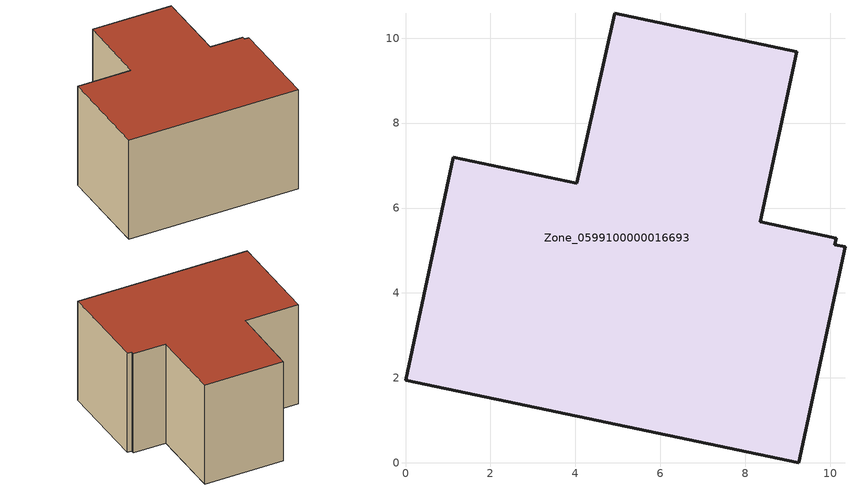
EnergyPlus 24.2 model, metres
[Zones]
Zone_0599100000016693
 floor ground (C_G): 9.26,0 0,1.95 1.12,7.2 4.03,6.59 4.93,10.59 9.21,9.68 8.35,5.68 10.14,5.29 10.1,5.13 10.35,5.09 z0
 wall outside (C_F): 4.03,6.59 1.12,7.2 0,1.95 9.26,0 10.35,5.09 10.1,5.13 10.14,5.29 8.35,5.68 9.21,9.68 4.93,10.59 4.03,6.59 z0:5.87
 roof outside (C_R): 10.35,5.09 10.1,5.13 10.14,5.29 8.35,5.68 9.21,9.68 4.93,10.59 4.03,6.59 1.12,7.2 0,1.95 9.26,0 z5.87
[BUILDING]
Pand.0599100000016693: North Axis=0; Terrain=City; Loads Convergence Tolerance Value=0.04; Temperature Convergence Tolerance Value=0.4; Solar Distribution=FullExterior; Maximum Number of Warmup Days=25; Minimum Number of Warmup Days=1
[Site:Location]
Rotterdam.The.Hague.AP_ZH_NLD Design_Conditions: Latitude=51.96; Longitude=4.45; Time Zone=1; Elevation=-4.5
[SITE:GROUNDTEMPERATURE:BUILDINGSURFACE]
18, 18, 18, 18, 18, 18, 18, 18, 18, 18, 18, 18
[MATERIAL] Thermal Absorptance=0.9; Solar Absorptance=0.7; Visible Absorptance=0.7
Name | Roughness | Thickness | Conductivity | Density | Specific Heat
G.TC.1975-1991 | MediumSmooth | 0.15 | 0.288461 | 540 | 1210
F.TC.1975-1991 | Rough | 0.3 | 0.230769 | 1920 | 840
R.TC.1975-1991 | MediumRough | 0.2 | 0.153846 | 1500 | 1000
[CONSTRUCTION]
C_G: G.TC.1975-1991
C_F: F.TC.1975-1991
C_R: R.TC.1975-1991
[ZONE]
Zone_0599100000016693: Type=1; Multiplier=1; Ceiling Height=Autocalculate; Volume=Autocalculate; Floor Area=autocalculate; Part of Total Floor Area=Yes
[ZONEINFILTRATION:DESIGNFLOWRATE]
Infil_Zone_0599100000016693: Zone or ZoneList or Space or SpaceList=Zone_0599100000016693; Schedule=AlwaysOn; Design Flow Rate Calculation Method=Flow/Area; Flow Rate per Floor Area=0.003; Constant Term Coefficient=1; Temperature Term Coefficient=0; Velocity Term Coefficient=0; Velocity Squared Term Coefficient=0
[HVACTEMPLATE:ZONE:IDEALLOADSAIRSYSTEM]
Zone_0599100000016693: Maximum Heating Supply Air Temperature=50; Minimum Cooling Supply Air Temperature=13; Maximum Heating Supply Air Humidity Ratio=0.0156; Minimum Cooling Supply Air Humidity Ratio=0.0077; Heating Limit=NoLimit; Cooling Limit=NoLimit; Dehumidification Control Type=ConstantSensibleHeatRatio; Cooling Sensible Heat Ratio=0.7; Dehumidification Setpoint=60; Humidification Control Type=None; Humidification Setpoint=30; Outdoor Air Method=None; Outdoor Air Flow Rate per Person=0.00944; Outdoor Air Flow Rate per Zone Floor Area=0; Outdoor Air Flow Rate per Zone=0; Demand Controlled Ventilation Type=None; Outdoor Air Economizer Type=NoEconomizer; Heat Recovery Type=None; Sensible Heat Recovery Effectiveness=0.7; Latent Heat Recovery Effectiveness=0.65
[ZONECONTROL:THERMOSTAT]
ThermostatControl_Zone_0599100000016693: Zone or ZoneList=Zone_0599100000016693; Control Type Schedule=DualSetpointControlType; Control 1=Thermostat_Zone_0599100000016693; Temperature Difference Between Cutout And Setpoint=0
[THERMOSTATSETPOINT:DUALSETPOINT]
Thermostat_Zone_0599100000016693: Heating Setpoint Temperature Schedule=HeatingSetpoint_Zone_0599100000016693; Cooling Setpoint Temperature Schedule=CoolingSetpoint_Zone_0599100000016693
[SCHEDULE:COMPACT]
HeatingSetpoint_Zone_0599100000016693: Through: 12/31, For: AllDays, Until: 24:00, 21
CoolingSetpoint_Zone_0599100000016693: Through: 12/31, For: AllDays, Until: 24:00, 24
DualSetpointControlType: Through: 12/31, For: AllDays, Until: 24:00, 4
AlwaysOn: Through: 12/31, For: AllDays, Until: 24:00, 1
